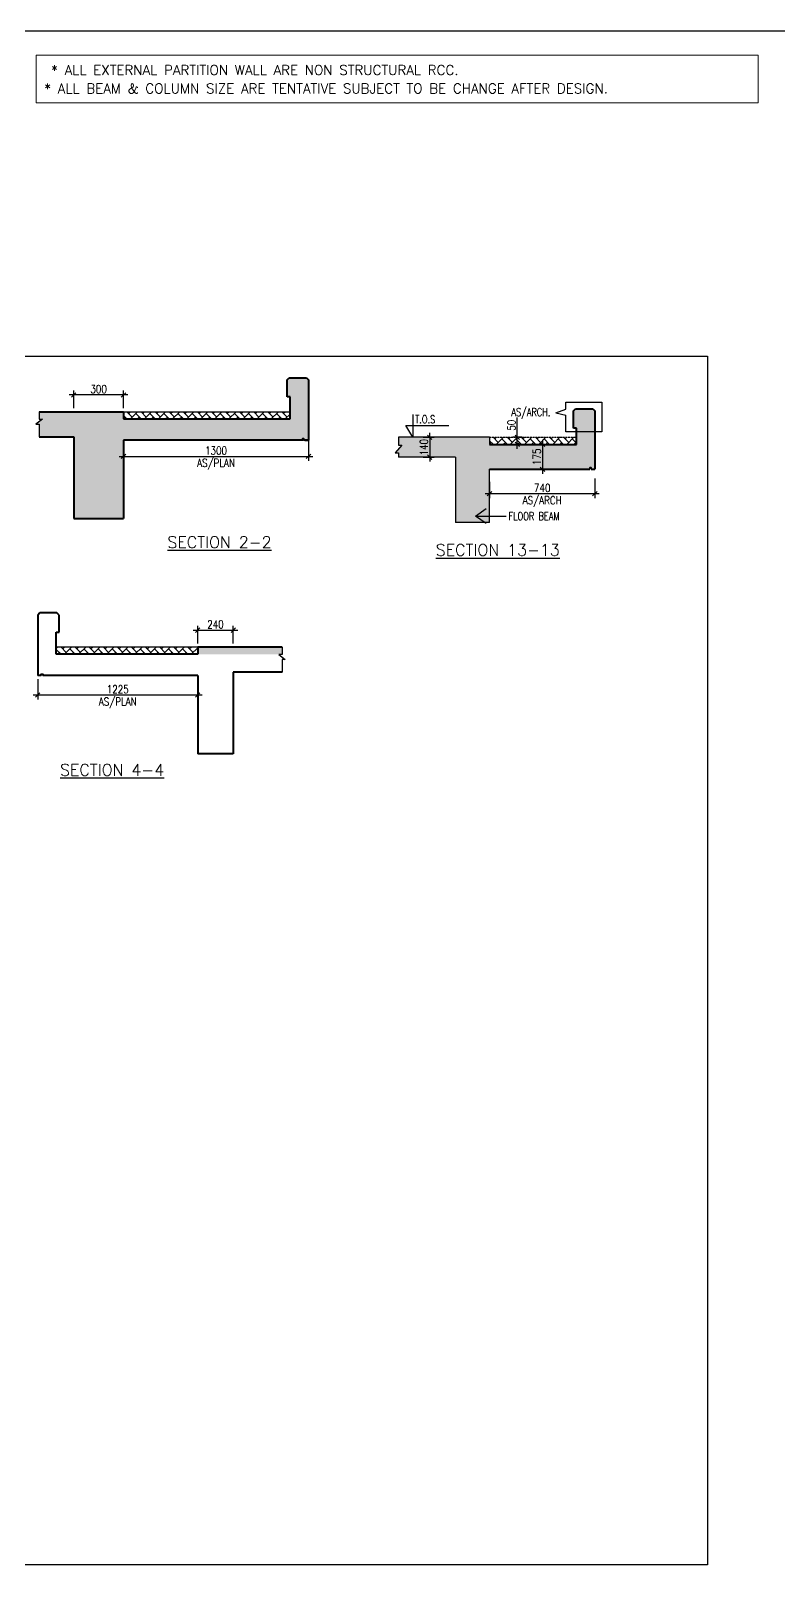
# Model space of a CAD drawing. Header units: millimetres. Extents: x 2061841 to 105821645, y -77612 to 48520811.
# Drawn here: x 105654303 to 105675314, y 48420533 to 48464360 of the extents above; entities that cross this region are included whole.
import ezdxf

# ---------------------------------------------------------------- set-up
doc = ezdxf.new("R2010")
doc.units = ezdxf.units.MM
doc.header["$LTSCALE"] = 10
doc.header["$MEASUREMENT"] = 0
doc.linetypes.add('E21yeHUG$0$0', pattern=[0])
doc.linetypes.add('HIDDEN', pattern=[0.375, 0.25, -0.125])
doc.layers.add('A-FIRE DOOR', color=1, linetype='Continuous', true_color=0xff0000)
for name, color, linetype in [('BORDER', 5, 'Continuous'), ('LOGO', 1, 'Continuous'), ('S-BEAM', 4, 'Continuous'), ('S-BEAM-1', 4, 'Continuous'), ('S-COL.NO', 1, 'Continuous'), ('S-DIM', 7, 'Continuous'), ('S-OPENING', 6, 'Continuous'), ('S-SHADED', 252, 'Continuous'), ('S-TEXT', 2, 'Continuous')]:
    doc.layers.add(name, color=color, linetype=linetype)
for name, color, linetype, lineweight in [('DMA-slab', 4, 'Continuous', 40), ('S-Hatch Balcony', 8, 'Continuous', 5), ('TEXT', 2, 'Continuous', 25), ('V-BEAM NO.', 4, 'Continuous', 13)]:
    doc.layers.add(name, color=color, linetype=linetype, lineweight=lineweight)
doc.styles.add('200', font='romand.shx', dxfattribs={"width": 0.8, "height": 225})
doc.styles.add('RD', font='romand.shx', dxfattribs={"width": 0.9, "height": 225})
doc.styles.add('RT', font='romant.shx', dxfattribs={"height": 250})
doc.styles.add('Text 100', font='romans.shx', dxfattribs={"width": 0.7, "height": 100})
doc.dimstyles.new('GR1', dxfattribs={"dimtxt": 225, "dimasz": 125, "dimexe": 125, "dimexo": 100, "dimgap": 50, "dimtad": 1, "dimdec": 0, "dimzin": 3, "dimdsep": 46, "dimtxsty": '200', "dimblk1": 'OBLIQUE', "dimblk2": 'OBLIQUE', "dimsah": 1, "dimcen": 0.0625, "dimdle": 125, "dimclrd": 3, "dimclre": 3, "dimclrt": 2, "dimadec": 0, "dimazin": 0, "dimtfac": 1, "dimtdec": 0, "dimtix": 1, "dimtmove": 0, "dimatfit": 3, "dimfxl": 1, "dimtolj": 1, "dimtzin": 0, "dimarcsym": 0})
doc.dimstyles.new('SCALE 100', dxfattribs={"dimtxt": 100, "dimasz": 75, "dimexe": 50, "dimexo": 50, "dimgap": 40, "dimtad": 1, "dimdec": 0, "dimzin": 1, "dimdsep": 46, "dimtxsty": 'Text 100', "dimblk": 'OBLIQUE', "dimcen": 1, "dimclrd": 3, "dimclre": 3, "dimclrt": 2, "dimadec": 0, "dimazin": 0, "dimtfac": 1, "dimtdec": 0, "dimtofl": 0, "dimtmove": 1, "dimatfit": 3, "dimldrblk": 'OPEN90', "dimfxl": 1, "dimtolj": 1, "dimtzin": 0, "dimarcsym": 0})

# ---------------------------------------------------------------- blocks, each defined once
blk = doc.blocks.new('_Oblique')
at = {"color": 0, "linetype": 'ByBlock', "lineweight": -2}
blk.add_line((-0.5, -0.5), (0.5, 0.5), dxfattribs=at)
blk = doc.blocks.new('*D972')
at = {"layer": 'Defpoints', "color": 0, "linetype": 'E21yeHUG$0$0', "transparency": 16777216}
for p in [(102892497, 48552147), (102892497, 48551670), (102893897, 48551670)]:
    blk.add_point(p, dxfattribs=at)
at = {"layer": 'S-DIM', "color": 3, "linetype": 'E21yeHUG$0$0', "lineweight": -2, "transparency": 16777216}
blk.add_line((102894022, 48552147), (102892372, 48552147), dxfattribs=at)
at = {"layer": 'S-DIM', "color": 3, "lineweight": -2, "transparency": 16777216}
for p, q in [((102892497, 48551770), (102892497, 48552272)), ((102893897, 48551770), (102893897, 48552272))]:
    blk.add_line(p, q, dxfattribs=at)
at = {"layer": 'S-DIM', "color": 3, "linetype": 'E21yeHUG$0$0', "lineweight": -2, "transparency": 16777216, "xscale": 125, "yscale": 125, "zscale": 125, "rotation": 180}
blk.add_blockref('_Oblique', (102892497, 48552147), dxfattribs=at)
at = {"layer": 'S-DIM', "color": 3, "linetype": 'E21yeHUG$0$0', "lineweight": -2, "transparency": 16777216, "xscale": 125, "yscale": 125, "zscale": 125}
blk.add_blockref('_Oblique', (102893897, 48552147), dxfattribs=at)
at = {"layer": 'S-DIM', "color": 2, "linetype": 'E21yeHUG$0$0', "transparency": 16777216, "insert": (102893197, 48552310), "char_height": 225, "attachment_point": 5, "style": '200'}
blk.add_mtext('\\A1;\\A1;300', dxfattribs=at)
blk = doc.blocks.new('*D978')
at = {"layer": 'Defpoints', "color": 0, "linetype": 'E21yeHUG$0$0', "transparency": 16777216}
for p in [(102896982, 48545532), (102895982, 48545055), (102896982, 48545055)]:
    blk.add_point(p, dxfattribs=at)
at = {"layer": 'S-DIM', "color": 3, "lineweight": -2, "transparency": 16777216}
for p, q in [((102895982, 48545155), (102895982, 48545657)), ((102896982, 48545155), (102896982, 48545657))]:
    blk.add_line(p, q, dxfattribs=at)
at = {"layer": 'S-DIM', "color": 3, "linetype": 'E21yeHUG$0$0', "lineweight": -2, "transparency": 16777216}
blk.add_line((102895857, 48545532), (102897107, 48545532), dxfattribs=at)
at = {"layer": 'S-DIM', "color": 3, "linetype": 'E21yeHUG$0$0', "lineweight": -2, "transparency": 16777216, "xscale": 125, "yscale": 125, "zscale": 125, "rotation": 180}
blk.add_blockref('_Oblique', (102895982, 48545532), dxfattribs=at)
at = {"layer": 'S-DIM', "color": 3, "linetype": 'E21yeHUG$0$0', "lineweight": -2, "transparency": 16777216, "xscale": 125, "yscale": 125, "zscale": 125}
blk.add_blockref('_Oblique', (102896982, 48545532), dxfattribs=at)
at = {"layer": 'S-DIM', "color": 2, "linetype": 'E21yeHUG$0$0', "transparency": 16777216, "insert": (102896482, 48545695), "char_height": 225, "attachment_point": 5, "style": '200'}
blk.add_mtext('\\A1;\\A1;240', dxfattribs=at)
blk = doc.blocks.new('*D979')
at = {"layer": 'Defpoints', "color": 0, "linetype": 'E21yeHUG$0$0', "transparency": 16777216}
for p in [(102891487, 48544255, -243658), (102895982, 48543967), (102891487, 48543707)]:
    blk.add_point(p, dxfattribs=at)
at = {"layer": 'S-DIM', "color": 3, "lineweight": -2, "transparency": 16777216}
for p, q in [((102891487, 48544155), (102891487, 48543582)), ((102895982, 48543867), (102895982, 48543582))]:
    blk.add_line(p, q, dxfattribs=at)
at = {"layer": 'S-DIM', "color": 3, "linetype": 'E21yeHUG$0$0', "lineweight": -2, "transparency": 16777216}
blk.add_line((102896107, 48543707), (102891362, 48543707), dxfattribs=at)
at = {"layer": 'S-DIM', "color": 3, "linetype": 'E21yeHUG$0$0', "lineweight": -2, "transparency": 16777216, "xscale": 125, "yscale": 125, "zscale": 125, "rotation": 180}
blk.add_blockref('_Oblique', (102891487, 48543707), dxfattribs=at)
at = {"layer": 'S-DIM', "color": 3, "linetype": 'E21yeHUG$0$0', "lineweight": -2, "transparency": 16777216, "xscale": 125, "yscale": 125, "zscale": 125}
blk.add_blockref('_Oblique', (102895982, 48543707), dxfattribs=at)
at = {"layer": 'S-DIM', "color": 2, "linetype": 'E21yeHUG$0$0', "transparency": 16777216, "char_height": 225, "attachment_point": 5, "style": '200'}
for s, insert in [('\\A1;1225\\P', (102893735, 48543869)), ('\\A1;AS/PLAN   ', (102893735, 48543485))]:
    blk.add_mtext(s, dxfattribs=dict(at, insert=insert))
blk = doc.blocks.new('*D980')
at = {"layer": 'Defpoints', "color": 0, "linetype": 'E21yeHUG$0$0', "transparency": 16777216}
for p in [(102899097, 48550967, -243658), (102893897, 48550679), (102899097, 48550419)]:
    blk.add_point(p, dxfattribs=at)
at = {"layer": 'S-DIM', "color": 3, "lineweight": -2, "transparency": 16777216}
for p, q in [((102899097, 48550867), (102899097, 48550294)), ((102893897, 48550579), (102893897, 48550294))]:
    blk.add_line(p, q, dxfattribs=at)
at = {"layer": 'S-DIM', "color": 3, "linetype": 'E21yeHUG$0$0', "lineweight": -2, "transparency": 16777216}
blk.add_line((102893772, 48550419), (102899222, 48550419), dxfattribs=at)
at = {"layer": 'S-DIM', "color": 3, "linetype": 'E21yeHUG$0$0', "lineweight": -2, "transparency": 16777216, "xscale": 125, "yscale": 125, "zscale": 125, "rotation": 180}
blk.add_blockref('_Oblique', (102893897, 48550419), dxfattribs=at)
at = {"layer": 'S-DIM', "color": 3, "linetype": 'E21yeHUG$0$0', "lineweight": -2, "transparency": 16777216, "xscale": 125, "yscale": 125, "zscale": 125}
blk.add_blockref('_Oblique', (102899097, 48550419), dxfattribs=at)
at = {"layer": 'S-DIM', "color": 2, "linetype": 'E21yeHUG$0$0', "transparency": 16777216, "char_height": 225, "attachment_point": 5, "style": '200'}
for s, insert in [('\\A1;AS/PLAN   ', (102896497, 48550197)), ('\\A1;1300\\P', (102896497, 48550581))]:
    blk.add_mtext(s, dxfattribs=dict(at, insert=insert))
blk = doc.blocks.new('*D981')
at = {"layer": 'Defpoints', "color": 0, "linetype": 'E21yeHUG$0$0', "transparency": 16777216}
for p in [(102905403, 48550757), (102905594, 48550057), (102905672, 48550057)]:
    blk.add_point(p, dxfattribs=at)
at = {"layer": 'S-DIM', "color": 3, "linetype": 'E21yeHUG$0$0', "lineweight": -2, "transparency": 16777216}
blk.add_line((102905672, 48550882), (102905672, 48549932), dxfattribs=at)
at = {"layer": 'S-DIM', "color": 3, "lineweight": -2, "transparency": 16777216}
for p, q in [((102905503, 48550757), (102905797, 48550757)), ((102905694, 48550057), (102905797, 48550057))]:
    blk.add_line(p, q, dxfattribs=at)
at = {"layer": 'S-DIM', "color": 3, "linetype": 'E21yeHUG$0$0', "lineweight": -2, "transparency": 16777216, "xscale": 125, "yscale": 125, "zscale": 125}
for p, rotation in [((102905672, 48550757), 90), ((102905672, 48550057), 270)]:
    blk.add_blockref('_Oblique', p, dxfattribs=dict(at, rotation=rotation))
at = {"layer": 'S-DIM', "color": 2, "linetype": 'E21yeHUG$0$0', "transparency": 16777216, "insert": (102905510, 48550407), "char_height": 225, "attachment_point": 5, "rotation": 90, "style": '200'}
blk.add_mtext('\\A1;175', dxfattribs=at)
blk = doc.blocks.new('*D982')
at = {"layer": 'Defpoints', "color": 0, "linetype": 'E21yeHUG$0$0', "transparency": 16777216}
for p in [(102904963, 48550957), (102905187, 48550957), (102905187, 48550757)]:
    blk.add_point(p, dxfattribs=at)
at = {"layer": 'S-DIM', "color": 3, "linetype": 'E21yeHUG$0$0', "lineweight": -2, "transparency": 16777216}
for p, q in [((102904963, 48550957), (102904963, 48551509)), ((102904963, 48550632), (102904963, 48550957))]:
    blk.add_line(p, q, dxfattribs=at)
at = {"layer": 'S-DIM', "color": 3, "lineweight": -2, "transparency": 16777216}
for p, q in [((102905087, 48550957), (102904838, 48550957)), ((102905087, 48550757), (102904838, 48550757))]:
    blk.add_line(p, q, dxfattribs=at)
at = {"layer": 'S-DIM', "color": 3, "linetype": 'E21yeHUG$0$0', "lineweight": -2, "transparency": 16777216, "xscale": 125, "yscale": 125, "zscale": 125}
for p, rotation in [((102904963, 48550957), 90), ((102904963, 48550757), 270)]:
    blk.add_blockref('_Oblique', p, dxfattribs=dict(at, rotation=rotation))
at = {"layer": 'S-DIM', "color": 2, "linetype": 'E21yeHUG$0$0', "transparency": 16777216, "insert": (102904800, 48551295), "char_height": 225, "attachment_point": 5, "rotation": 90, "style": '200'}
blk.add_mtext('\\A1;50', dxfattribs=at)
blk = doc.blocks.new('*D983')
at = {"layer": 'Defpoints', "color": 0, "linetype": 'E21yeHUG$0$0', "transparency": 16777216}
for p in [(102902220, 48550957), (102902220, 48550397), (102902504, 48550397)]:
    blk.add_point(p, dxfattribs=at)
at = {"layer": 'S-DIM', "color": 3, "lineweight": -2, "transparency": 16777216}
for p, q in [((102902320, 48550957), (102902629, 48550957)), ((102902320, 48550397), (102902629, 48550397))]:
    blk.add_line(p, q, dxfattribs=at)
at = {"layer": 'S-DIM', "color": 3, "linetype": 'E21yeHUG$0$0', "lineweight": -2, "transparency": 16777216}
for p, q in [((102902504, 48550957), (102902504, 48551082)), ((102902504, 48550957), (102902504, 48550397)), ((102902504, 48550397), (102902504, 48550272))]:
    blk.add_line(p, q, dxfattribs=at)
at = {"layer": 'S-DIM', "color": 3, "linetype": 'E21yeHUG$0$0', "lineweight": -2, "transparency": 16777216, "xscale": 125, "yscale": 125, "zscale": 125}
for p, rotation in [((102902504, 48550957), 270), ((102902504, 48550397), 90)]:
    blk.add_blockref('_Oblique', p, dxfattribs=dict(at, rotation=rotation))
at = {"layer": 'S-DIM', "color": 2, "linetype": 'E21yeHUG$0$0', "transparency": 16777216, "insert": (102902341, 48550677), "char_height": 225, "attachment_point": 5, "rotation": 90, "style": '200'}
blk.add_mtext('\\A1;140', dxfattribs=at)
blk = doc.blocks.new('*D984')
at = {"layer": 'Defpoints', "color": 0, "linetype": 'E21yeHUG$0$0', "transparency": 16777216}
for p in [(102904184, 48549804, 243658), (102907144, 48549892, 243658), (102904184, 48549368)]:
    blk.add_point(p, dxfattribs=at)
at = {"layer": 'S-DIM', "color": 3, "lineweight": -2, "transparency": 16777216}
for p, q in [((102904184, 48549704), (102904184, 48549243)), ((102907144, 48549792), (102907144, 48549243))]:
    blk.add_line(p, q, dxfattribs=at)
at = {"layer": 'S-DIM', "color": 3, "linetype": 'E21yeHUG$0$0', "lineweight": -2, "transparency": 16777216}
blk.add_line((102907269, 48549368), (102904059, 48549368), dxfattribs=at)
at = {"layer": 'S-DIM', "color": 3, "linetype": 'E21yeHUG$0$0', "lineweight": -2, "transparency": 16777216, "xscale": 125, "yscale": 125, "zscale": 125, "rotation": 180}
blk.add_blockref('_Oblique', (102904184, 48549368), dxfattribs=at)
at = {"layer": 'S-DIM', "color": 3, "linetype": 'E21yeHUG$0$0', "lineweight": -2, "transparency": 16777216, "xscale": 125, "yscale": 125, "zscale": 125}
blk.add_blockref('_Oblique', (102907144, 48549368), dxfattribs=at)
at = {"layer": 'S-DIM', "color": 2, "linetype": 'E21yeHUG$0$0', "transparency": 16777216, "char_height": 225, "attachment_point": 5, "style": '200'}
for s, insert in [('\\A1;740', (102905664, 48549530)), ('\\A1;AS/ARCH', (102905664, 48549146))]:
    blk.add_mtext(s, dxfattribs=dict(at, insert=insert))
blk = doc.blocks.new('TOWER-A TYPICAL FLOOR FRAMING PLAN N')
at = {"layer": 'S-Hatch Balcony'}
h = blk.add_hatch(dxfattribs=at)
h.set_pattern_fill('AR-HBONE', color=8, scale=35, style=0)
h.set_pattern_definition([(45, (102781436.82, 48525872.46), (2e-14, 197.9899), [420, -140]), (135, (102781535.82, 48525971.45), (2e-14, 197.9899), [420, -140])])
h.paths.add_polyline_path([(102893896.5, 48551471), (102893894.2, 48551471), (102893894.2, 48551669.8), (102893896.5, 48551669.8)])
h.paths.add_polyline_path([(102898576.1, 48551470.1), (102898576.1, 48551669.8), (102893896.5, 48551669.7), (102893896.5, 48551470)])
h = blk.add_hatch(dxfattribs=at)
h.set_pattern_fill('AR-HBONE', color=8, scale=35, style=0)
h.set_pattern_definition([(45, (102791726.8, 48525159.2), (2e-14, 197.9899), [420, -140]), (135, (102791825.8, 48525258.2), (2e-14, 197.9899), [420, -140])])
h.paths.add_polyline_path([(102906623.8, 48550756.7), (102906623.8, 48550955.5), (102904184.2, 48550956.6), (102904184.2, 48550757.8)])
h = blk.add_hatch(dxfattribs=at)
h.set_pattern_fill('AR-HBONE', color=8, scale=35, angle=180, style=0)
h.set_pattern_definition([(45, (102780773.67, 48519257.64), (2e-14, 197.9899), [420, -140]), (135, (102780872.67, 48519356.64), (2e-14, 197.9899), [420, -140])])
h.paths.add_polyline_path([(102892007.7, 48544855.3), (102895982, 48544855.9), (102895982, 48545055), (102892007.7, 48545055)])
at = {"layer": 'S-SHADED'}
h = blk.add_hatch(color=256, dxfattribs=at)
h.dxf.hatch_style = 1
h.paths.add_polyline_path([(102899036.5, 48552629.8), (102898556.5, 48552629.8), (102898496.5, 48552569.8), (102898496.5, 48552089.2), (102898576.1, 48552089.2), (102898576.1, 48551469.9), (102899096.5, 48551469.9), (102899096.5, 48552569.8), (102899036.5, 48552629.8)])
h = blk.add_hatch(color=256, dxfattribs=at)
h.dxf.hatch_style = 1
h.paths.add_polyline_path([(102904639.9, 48550708.8), (102904302.4, 48550708.8)], flags=16)
h.paths.add_polyline_path([(102904184.2, 48548556.6), (102904184.2, 48550056.6), (102907004.2, 48550056.6), (102907004.2, 48550096.6), (102907044.2, 48550096.6), (102907044.2, 48550056.6), (102907144.2, 48550056.6), (102907144.2, 48551696.6), (102907084.2, 48551756.6), (102906604.2, 48551756.6), (102906544.2, 48551696.6), (102906544.2, 48551216), (102906623.8, 48551216), (102906623.8, 48550756.6), (102904184.2, 48550756.6), (102904184.2, 48550956.6), (102901622.3, 48550956.6), (102901622.3, 48550734), (102901717.6, 48550734), (102901534.2, 48550522.5), (102901623.5, 48550522.5), (102901623.5, 48550396.6), (102903224.2, 48550396.6), (102903224.2, 48548556.6)])
h = blk.add_hatch(color=256, dxfattribs=at)
h.dxf.hatch_style = 1
h.paths.add_polyline_path([(102898929, 48550869.9), (102898929, 48550909.9), (102898969, 48550909.9), (102898969, 48550869.9), (102899096.5, 48550869.9), (102899096.5, 48551469.9), (102893896.5, 48551469.9), (102893896.5, 48551669.8), (102891525.3, 48551669.8), (102891525.3, 48551464.2), (102891620.6, 48551464.2), (102891437.2, 48551322.5), (102891526.5, 48551322.5), (102891526.5, 48550969.8), (102892496.5, 48550969.8), (102892496.5, 48548669.8), (102893896.5, 48548669.8), (102893896.5, 48550869.9), (102898929, 48550869.9)])
h = blk.add_hatch(color=256, dxfattribs=at)
h.dxf.hatch_style = 1
h.paths.add_polyline_path([(102892007.7, 48545474.4), (102892087.3, 48545474.4), (102892087.3, 48545955), (102892027.3, 48546015), (102891547.3, 48546015), (102891487.3, 48545955), (102891487.3, 48544255), (102891587.3, 48544255), (102891587.3, 48544295), (102891627.3, 48544295), (102891627.3, 48544255), (102895982, 48544255), (102895982, 48542055), (102896982, 48542055), (102896982, 48544355), (102898352, 48544355), (102898352, 48544707.7), (102898441.3, 48544707.7), (102898257.9, 48544849.4), (102898353.2, 48544849.4), (102898353.2, 48545055), (102895982, 48545055), (102895982, 48544855), (102892007.7, 48544855), (102892007.7, 48545474.4)])
h.paths.add_polyline_path([(102898353.2, 48544849.4), (102898257.9, 48544849.4), (102898441.3, 48544707.7), (102898352, 48544707.7), (102898352, 48544355), (102896982, 48544355), (102896982, 48542055), (102895982, 48542055), (102895982, 48544255), (102891627.3, 48544255), (102891627.3, 48544295), (102891587.3, 48544295), (102891587.3, 48544255), (102891487.3, 48544255), (102891487.3, 48545955), (102891547.3, 48546015), (102892027.3, 48546015), (102892087.3, 48545955), (102892087.3, 48545474.4), (102892007.7, 48545474.4), (102892007.7, 48544855), (102898353.2, 48544855), (102898353.2, 48544849.4)])
at = {"layer": 'A-FIRE DOOR'}
blk.add_lwpolyline([(102861231.6, 48553234.4), (102910307.4, 48553234.4), (102910307.4, 48519249.1), (102861231.6, 48519249.1)], close=True, dxfattribs=at)
at = {"layer": 'BORDER', "elevation": 101.1}
blk.add_lwpolyline([(102852555.8, 48502974.5), (102936655.8, 48502974.5), (102936655.8, 48562374.5), (102852555.8, 48562374.5)], close=True, dxfattribs=at)
at = {"layer": 'DMA-slab'}
for p, q in [((102898496.5, 48552569.8), (102898556.5, 48552629.8)), ((102898496.5, 48552089.2), (102898496.5, 48552569.8)), ((102898556.5, 48552629.8), (102899036.5, 48552629.8)), ((102899036.5, 48552629.8), (102899096.5, 48552569.8)), ((102899096.5, 48552569.8), (102899096.5, 48550869.9)), ((102898576.1, 48552089.2), (102898496.5, 48552089.2)), ((102898576.1, 48551469.9), (102898576.1, 48552089.2)), ((102906544.2, 48551696.6, 101.1), (102906604.2, 48551756.6, 101.1)), ((102906544.2, 48551216, 101.1), (102906544.2, 48551696.6, 101.1)), ((102906604.2, 48551756.6, 101.1), (102907084.2, 48551756.6, 101.1)), ((102907084.2, 48551756.6, 101.1), (102907144.2, 48551696.6, 101.1)), ((102907144.2, 48551696.6, 101.1), (102907144.2, 48550056.6, 101.1)), ((102891525.3, 48551669.8), (102893896.5, 48551669.8)), ((102893894.2, 48551469.9), (102893896.5, 48551469.9)), ((102893896.5, 48551669.8), (102893896.5, 48551469.9)), ((102893896.5, 48551469.9), (102898576.1, 48551469.9)), ((102899096.5, 48551669.8), (102899096.5, 48550869.9)), ((102899096.5, 48551469.9), (102899096.5, 48550869.9)), ((102891526.5, 48550969.8), (102892496.5, 48550969.8)), ((102892496.5, 48550969.8), (102892496.5, 48548669.8)), ((102893896.5, 48550869.9), (102893896.5, 48548669.8)), ((102898996.5, 48550869.9), (102899096.5, 48550869.9)), ((102906623.8, 48551216, 101.1), (102906544.2, 48551216, 101.1)), ((102906623.8, 48550756.6, 101.1), (102906623.8, 48551216, 101.1)), ((102904181.9, 48550756.6, 101.1), (102906623.8, 48550756.6, 101.1)), ((102904184.2, 48550056.6, 101.1), (102907004.2, 48550056.6, 101.1)), ((102907044.2, 48550056.6, 101.1), (102907144.2, 48550056.6, 101.1)), ((102907044.2, 48550056.6, 101.1), (102907144.2, 48550056.6, 101.1)), ((102892496.5, 48548669.8), (102893896.5, 48548669.8)), ((102891547.3, 48546015), (102891487.3, 48545955)), ((102892027.3, 48546015), (102891547.3, 48546015)), ((102892087.3, 48545955), (102892027.3, 48546015)), ((102891487.3, 48545955), (102891487.3, 48544255)), ((102892087.3, 48545474.4), (102892087.3, 48545955)), ((102892007.7, 48544855), (102892007.7, 48545474.4)), ((102892007.7, 48545474.4), (102892087.3, 48545474.4)), ((102891487.3, 48545055), (102891487.3, 48544255)), ((102891487.3, 48544855), (102891487.3, 48544255)), ((102895984.3, 48544855), (102892007.7, 48544855)), ((102898353.2, 48545055), (102895982, 48545055)), ((102895982, 48545055), (102895982, 48544855)), ((102891587.3, 48544255), (102891487.3, 48544255)), ((102891587.3, 48544255), (102891487.3, 48544255)), ((102895982, 48544255), (102891627.3, 48544255)), ((102895982, 48544255), (102895982, 48542055)), ((102898352, 48544355), (102896982, 48544355)), ((102896982, 48544355), (102896982, 48542055)), ((102896982, 48542055), (102895982, 48542055))]:
    blk.add_line(p, q, dxfattribs=at)
for points in [[(102899096.5, 48550869.9), (102898969, 48550869.9), (102898969, 48550909.9), (102898929, 48550909.9), (102898929, 48550869.9), (102893896.5, 48550869.9)], [(102891587.3, 48544255), (102891587.3, 48544295), (102891627.3, 48544295), (102891627.3, 48544255)]]:
    blk.add_lwpolyline(points, dxfattribs=at)
at = {"layer": 'DMA-slab', "elevation": 101.1}
blk.add_lwpolyline([(102907044.2, 48550056.6), (102907044.2, 48550096.6), (102907004.2, 48550096.6), (102907004.2, 48550056.6)], dxfattribs=at)
at = {"layer": 'S-BEAM', "color": 6, "linetype": 'HIDDEN'}
for p, q in [((102893894.2, 48551669.8), (102893896.5, 48551669.8)), ((102893894.2, 48551669.8), (102898576.1, 48551669.8)), ((102895984.3, 48545055), (102892007.7, 48545055))]:
    blk.add_line(p, q, dxfattribs=at)
at = {"layer": 'S-BEAM', "color": 6, "linetype": 'HIDDEN', "ltscale": 0.8}
blk.add_line((102904184.2, 48550956.6, 101.1), (102906623.8, 48550956.6, 101.1), dxfattribs=at)
at = {"layer": 'S-BEAM-1'}
for p, q in [((102891620.6, 48551464.2), (102891437.2, 48551322.5)), ((102891437.2, 48551322.5), (102891526.5, 48551322.5)), ((102891525.3, 48551669.8), (102891525.3, 48551464.2)), ((102891525.3, 48551464.2), (102891620.6, 48551464.2)), ((102891526.5, 48551322.5), (102891526.5, 48550969.8)), ((102904184.2, 48550956.6, 101.1), (102901622.3, 48550956.6, 101.1)), ((102901622.3, 48550956.6, 101.1), (102901622.3, 48550734, 101.1)), ((102904184.2, 48550956.6, 101.1), (102904184.2, 48550756.6, 101.1)), ((102901717.6, 48550734, 101.1), (102901534.2, 48550522.5, 101.1)), ((102901534.2, 48550522.5, 101.1), (102901623.5, 48550522.5, 101.1)), ((102901622.3, 48550734, 101.1), (102901717.6, 48550734, 101.1)), ((102901623.5, 48550522.5, 101.1), (102901623.5, 48550396.6, 101.1)), ((102903224.2, 48550396.6, 101.1), (102901623.5, 48550396.6, 101.1)), ((102903224.2, 48550396.6, 101.1), (102903224.2, 48548556.6, 101.1)), ((102904184.2, 48548556.6, 101.1), (102904184.2, 48550056.6, 101.1)), ((102904184.2, 48548556.6, 101.1), (102903224.2, 48548556.6, 101.1)), ((102898353.2, 48544849.4), (102898257.9, 48544849.4)), ((102898257.9, 48544849.4), (102898441.3, 48544707.7)), ((102898441.3, 48544707.7), (102898352, 48544707.7)), ((102898352, 48544707.7), (102898352, 48544355)), ((102898353.2, 48545055), (102898353.2, 48544849.4))]:
    blk.add_line(p, q, dxfattribs=at)
at = {"layer": 'S-BEAM-1', "color": 1, "ltscale": 0.1, "elevation": 101.1}
blk.add_lwpolyline([(102902026.1, 48551599.8), (102902026.1, 48550956.6), (102901832, 48551289.4), (102903040.3, 48551289.4)], dxfattribs=at)
at = {"layer": 'S-TEXT', "color": 3}
for q in [(102906329.6, 48551749.1, 101.1), (102906329.6, 48551573.7, 101.1)]:
    blk.add_line((102906047.2, 48551642.4, 101.1), q, dxfattribs=at)
at = {"layer": 'S-TEXT', "color": 3, "elevation": 101.1}
blk.add_lwpolyline([(102906329.6, 48551749.1), (102906329.6, 48551942), (102907337.7, 48551942), (102907337.7, 48551113.3), (102906329.6, 48551113.3), (102906329.6, 48551573.7)], dxfattribs=at)
at = {"layer": 'V-BEAM NO.'}
blk.add_lwpolyline([(102891445.6, 48561698.2), (102911738.1, 48561698.2), (102911738.1, 48560363.5), (102891445.6, 48560363.5)], close=True, dxfattribs=at)
at = {"layer": 'LOGO', "style": 'RT'}
for s, p in [('* ALL EXTERNAL PARTITION WALL ARE NON STRUCTURAL RCC.', (102891863.1, 48561142.8, 404.5)), ('* ALL BEAM & COLUMN SIZE ARE TENTATIVE SUBJECT TO BE CHANGE AFTER DESIGN.', (102891670.1, 48560624.7))]:
    blk.add_text(s, height=276.25, dxfattribs=at).set_placement(p)
at = {"layer": 'S-COL.NO', "style": 'RT'}
for s, p in [('%%USECTION 2-2', (102895132, 48547842.5)), ('%%USECTION 13-13', (102902674.5, 48547625.7, 101.1)), ('%%USECTION 4-4', (102892113.9, 48541440.6))]:
    blk.add_text(s, height=325, dxfattribs=at).set_placement(p)
at = {"layer": 'TEXT', "color": 2, "style": 'RD', "width": 0.75}
for s, p in [('AS/ARCH.', (102904797.7, 48551552, 101.1)), ('T.O.S', (102902093.5, 48551348.6, 101.1)), ('FLOOR BEAM', (102904720.1, 48548624.8, 101.1))]:
    blk.add_text(s, height=225, dxfattribs=at).set_placement(p)
at = {"layer": 'S-DIM', "linetype": 'E21yeHUG$0$0'}
for base, p1, p2, text, override, picture, middle in [((102892496.5, 48552147), (102893896.5, 48551669.8), (102892496.5, 48551669.8), '\\A1;300', {"dimlfac": 0.25, "dimtxsty": '200', "dimfxl": 125}, '*D972', (102893196.5, 48552309.5)), ((102899096.5, 48550418.8), (102893896.5, 48550679.5), (102899096.5, 48550967.1, -243658), '1300\\P\\XAS/PLAN   ', {"dimlfac": 0.25, "dimtxsty": '200', "dimfxl": 125}, '*D980', (102896496.5, 48550418.8)), ((102904184.2, 48549367.8, 101.1), (102907144.2, 48549891.7, 243759.1), (102904184.2, 48549804.1, 243759.1), '740\\XAS/ARCH', {"dimlfac": 0.25, "dimfxl": 125}, '*D984', (102905664.2, 48549367.8, 101.1))]:
    dim = blk.add_linear_dim(base=base, p1=p1, p2=p2, text=text, dimstyle='GR1', override=override, dxfattribs=at)
    dim.commit()
    dim.dimension.update_dxf_attribs({"geometry": picture, "text_midpoint": middle})
dim = blk.add_linear_dim(base=(102904963, 48550956.6, 101.1), p1=(102905187.3, 48550756.6, 101.1), p2=(102905187.3, 48550956.6, 101.1), angle=90, dimstyle='GR1', override={"dimlfac": 0.25, "dimfxl": 125}, dxfattribs=at)
dim.commit()
dim.dimension.update_dxf_attribs({"geometry": '*D982', "text_midpoint": (102904963, 48551295.5, 101.1), "dimtype": 128})
for base, p1, p2, picture, middle in [((102902503.7, 48550396.6, 101.1), (102902220.1, 48550956.6, 101.1), (102902220.1, 48550396.6, 101.1), '*D983', (102902341.2, 48550676.6, 101.1)), ((102905672.1, 48550056.6, 101.1), (102905402.8, 48550756.6, 101.1), (102905594.2, 48550056.6, 101.1), '*D981', (102905509.6, 48550406.6, 101.1))]:
    dim = blk.add_linear_dim(base=base, p1=p1, p2=p2, angle=90, dimstyle='GR1', override={"dimlfac": 0.25, "dimfxl": 125}, dxfattribs=at)
    dim.commit()
    dim.dimension.update_dxf_attribs({"geometry": picture, "text_midpoint": middle})
for base, p1, p2, text, picture, middle in [((102896982, 48545532.2), (102895982, 48545055), (102896982, 48545055), '\\A1;240', '*D978', (102896482, 48545694.7)), ((102891487.3, 48543706.7), (102895982, 48543967.4), (102891487.3, 48544255, -243658), '1225\\P\\XAS/PLAN   ', '*D979', (102893734.7, 48543706.7))]:
    dim = blk.add_linear_dim(base=base, p1=p1, p2=p2, angle=180, text=text, dimstyle='GR1', override={"dimlfac": 0.25, "dimtxsty": '200', "dimfxl": 125}, dxfattribs=at)
    dim.commit()
    dim.dimension.update_dxf_attribs({"geometry": picture, "text_midpoint": middle})
at = {"layer": 'S-DIM'}
blk.add_leader([(102903787, 48548740.6, 101.1), (102904654.1, 48548740.6, 101.1)], dimstyle='SCALE 100', override={"dimasz": 300}, dxfattribs=at)

msp = doc.modelspace()

# ---------------------------------------------------------------- block references
at = {"layer": 'S-OPENING'}
msp.add_blockref('TOWER-A TYPICAL FLOOR FRAMING PLAN N', (2763000.3, -98014.7), dxfattribs=at)

doc.saveas('drawing.dxf')
